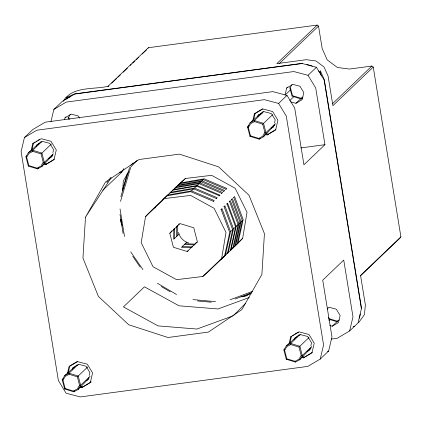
<?xml version="1.0" encoding="UTF-8"?>
<svg xmlns="http://www.w3.org/2000/svg" width="422" height="422" viewBox="0 0 422 422"><rect width="100%" height="100%" fill="white"/><g stroke="black" fill="none" stroke-linecap="round" stroke-linejoin="round"><path stroke-width="0.63" d="M173.79 228.988L173.695 239.269L179.15 234.057M174.534 238.467L174.629 228.186M176.633 236.457L176.728 226.181M177.472 235.655L177.567 225.374M85.481 217.182L82.944 257.995L98.384 296.392L128.736 324.766L167.993 337.505L208.373 332.082L241.885 309.579L261.893 274.442L264.43 233.635L248.991 195.238L218.638 166.859L179.382 154.125L139.002 159.542L105.489 182.046L85.481 217.182L111.16 177.789M120.924 219.24L120.761 221.835L122.232 225.49M122.696 190.739L123.298 181.022L128.462 171.954M145.532 216.634L141.191 242.671L153.044 266.746L176.565 279.665L202.771 276.494L207.112 272.802L237.939 243.325L242.661 238.351L247.007 212.308L235.154 188.233L211.633 175.315L185.427 178.49L180.241 182.984L149.42 212.456L145.532 216.634L164.416 198.577L166.795 195.84L190.697 191.678L213.39 201.315M202.771 276.494L221.65 258.438L225.997 232.401L214.144 208.326L190.623 195.407L164.416 198.577M155.006 208.125L155.285 206.843M225.332 255.379L230.565 231.689L221.951 208.589L221.001 209.497M227.432 253.374L232.659 229.684L224.05 206.585M228.27 252.572L233.503 228.877L224.889 205.778L223.94 206.685M230.365 250.568L235.592 226.878L226.983 203.779M230.966 249.993L236.199 226.297L227.59 203.198L226.64 204.106M232.865 248.178L238.098 224.483L229.484 201.384M233.709 247.371L238.936 223.681L230.328 200.582L229.378 201.489M234.938 246.195L240.165 222.505L231.557 199.406M235.777 245.393L241.009 221.703L232.395 198.604L231.446 199.511M237.101 244.127L242.328 220.437L233.719 197.338M237.939 243.325L243.172 219.635L234.558 196.536L233.609 197.443M50.967 121.61L53.842 109.419L66.238 102.092L293.807 71.55L308.013 75.306L315.698 87.94L324.94 144.688L303.93 164.775L294.688 108.032L286.997 95.393L272.797 91.637L45.228 122.185L32.837 129.512L24.429 137.546L21.1 151.662L58.384 380.538L66.069 393.177L80.27 396.928L307.838 366.386L320.235 359.059L328.638 351.025L331.966 336.909L322.724 280.166L343.735 260.073L352.977 316.822L349.648 330.938L337.252 338.259L331.386 339.051M31.138 150.422L32.716 143.749L33.554 142.947L31.835 150.221M36.181 146.292L36.461 145.115L39.278 143.454M52.349 154.948L51.932 156.71L48.551 158.704M52.903 152.59L53.599 149.652L49.754 143.332L42.654 141.454L41.53 142.124M64.577 119.721L65.03 117.796L65.974 116.894M67.309 373.95L69.023 366.671L77.548 361.633L87.312 364.218L92.597 372.9L90.308 382.606L81.784 387.644L79.953 387.159M68.29 372.536L69.862 365.869L77.321 361.459M72.494 369.213L72.769 368.037L73.713 367.135M88.657 377.869L88.24 379.631L86.552 380.628M89.216 375.511L89.907 372.573L86.062 366.254L78.967 364.376L76.714 365.71M252.783 120.671L254.355 113.998L255.199 113.196L253.622 119.869M257.826 116.541L258.1 115.364L259.05 114.462M273.994 125.197L273.577 126.959L271.32 128.293M274.548 122.844L275.244 119.901L271.393 113.581L264.299 111.709M287.619 87.143L286.675 88.045L285.008 95.103L290.684 89.68M289.096 343.592L290.668 336.92L291.507 336.118L289.793 343.397M294.134 339.462L294.414 338.286L297.795 336.292M310.302 348.118L309.885 349.88L307.068 351.547M310.861 345.766L311.552 342.822L307.707 336.503L300.612 334.63L299.483 335.295M320.235 359.059L323.563 344.948L286.285 116.066L278.594 103.432L264.394 99.676L36.825 130.219L24.429 137.546M122.507 189.8L127.391 173.431M120.85 196.731L129.591 167.487M120.528 201.389L130.788 167.065L137.076 160.344M41.087 141.581L28.432 152.6L25.927 156.805L28.332 166.083L37.495 168.9L41.804 166.584L52.935 154.9M26.676 157.248L28.933 153.46L32.816 151.377L41.061 153.909L43.223 162.259L40.971 166.046L37.083 168.13L28.838 165.593L26.676 157.248L25.927 156.805L26.876 155.897M70.31 114.357L68.702 117.058L69.319 119.447M41.804 166.584L44.31 162.375L53.341 153.756M76.91 364.93L64.74 375.522L62.234 379.726L64.64 389.005L73.803 391.822L78.117 389.506L89.242 377.822M62.989 380.169L65.241 376.382L69.129 374.298L77.368 376.83L79.536 385.18L77.279 388.968L73.396 391.052L65.152 388.514L62.989 380.169L62.234 379.726L63.189 378.819M78.117 389.506L80.623 385.297L90.129 376.224M263.217 111.408L250.072 122.849L247.572 127.059L249.972 136.332L259.134 139.149L263.449 136.833L275.023 124.685M248.321 127.497L250.573 123.709L254.461 121.626L262.706 124.163L264.868 132.508L262.616 136.295L258.728 138.379L250.483 135.847L248.321 127.497L247.572 127.059L248.996 125.693M291.95 84.611L290.341 87.312L292.504 95.667L300.759 98.199L301.166 98.97L302.242 98.389M263.449 136.833L265.955 132.629L275.461 123.551M299.04 334.757L286.385 345.771L283.879 349.98L286.285 359.254L295.447 362.071L299.762 359.755L311.331 347.607M284.634 350.418L286.886 346.631L290.774 344.547L299.013 347.084L301.176 355.429L298.924 359.217L295.041 361.301L286.796 358.769L284.634 350.418L283.879 349.98L284.834 349.068M327.298 309.152L327.941 308.071M299.762 359.755L302.268 355.551L311.768 346.473M147.974 48.293L148.365 47.723L317.159 25.072L318.526 26.095L322.186 48.556L327.203 59.887L337.368 67.494L349.548 69.044L371.877 66.048L373.248 67.072L400.9 236.842L399.919 238.182L360.472 275.898M63.194 101.327C72.204 85.946 93.236 89.786 108.021 86.299L148.365 47.723M358.584 322.656L364.423 314.685L365.373 304.969L360.562 275.413L400.9 236.842M188.217 250.737L187.189 251.486L173.41 247.271L169.813 233.319L171.807 230.834M220.564 259.941L223.781 256.402M130.857 165.287L133.094 162.892M233.682 315.334L245.604 303.323M53.842 109.419L62.25 101.385L74.647 94.059L302.215 63.516L316.416 67.267L324.101 79.906L361.385 308.783L358.051 322.899L349.648 330.938M41.767 141.65L32.747 150.285L28.432 152.6M107.937 86.779L108.887 85.872M111.735 83.145L116.488 78.603M117.917 77.237L120.291 74.968M123.145 72.241L127.418 68.148M130.271 65.426L131.221 64.513M132.645 63.152L135.024 60.879M136.448 59.518L138.827 57.244M142.151 54.063L146.429 49.975M28.332 166.083L28.838 165.593M41.061 153.909L51.415 144.007M43.64 164.237L45.471 164.722L54.306 159.194M102.841 190.232L121.984 171.928A93.378 90.64 46.3 0 1 123.91 168.552M317.159 25.072L276.816 63.643L306.203 59.697L315.946 60.937L324.075 67.024L328.094 76.087L332.905 105.642L373.248 67.072M279.559 63.353L318.526 26.095M167.961 195.186L162.866 199.601M173.627 189.773L175.985 187.516M178.348 185.258L179.761 183.902M181.18 182.552L185.427 178.49M263.882 111.445L254.387 120.534L250.072 122.849M278.594 103.432L286.997 95.393M308.013 75.306L316.416 67.267M167.634 195.038L191.541 190.876L193.635 188.866L216.328 198.504M170.572 192.226L194.479 188.064L196.568 186.065L219.261 195.702M173.268 189.652L197.174 185.485L199.073 183.67L221.761 193.308M176.011 187.03L199.912 182.868L201.141 181.692L223.834 191.33M178.079 185.052L201.985 180.885L203.304 179.624L225.997 189.262M249.972 136.332L250.483 135.847M262.706 124.163L272.586 114.715M290.626 101.892L295.954 103.3L301.155 98.326M265.285 134.486L267.115 134.971L275.946 129.443M169.813 233.319L179.999 223.581L193.777 227.796L197.369 241.748L187.189 251.486M213.279 201.421L214.228 200.508L191.541 190.876M216.217 198.609L217.166 197.702L194.479 188.064M218.912 196.03L219.862 195.122L197.174 185.485M221.655 193.413L222.605 192.506L199.912 182.868M223.723 191.435L224.673 190.522L201.985 180.885M225.886 189.367L226.836 188.455L204.142 178.817L180.241 182.984M186.872 242.133L181.418 247.345L191.693 247.714M332.436 103.765L371.877 66.048M78.075 364.571L69.055 373.206L64.74 375.522M64.64 389.005L65.152 388.514M77.368 376.83L87.729 366.929M230.565 231.689L232.659 229.684M233.503 228.877L235.592 226.878M236.199 226.297L238.098 224.483M238.936 223.681L240.165 222.505M241.009 221.703L242.328 220.437M81.784 387.644L91.147 381.799L90.308 382.606M226.614 253.696L227.558 252.794M230.391 250.082L233.693 246.923M238.414 242.413L242.661 238.351M300.195 334.366L290.7 343.455L286.385 345.771M286.285 359.254L286.796 358.769M299.013 347.084L308.893 337.637M329.898 325.594L332.262 326.222L337.463 321.248M301.598 357.408L303.429 357.893L312.259 352.365M38.919 167.534L37.495 168.9L37.083 168.13M289.798 100.52L294.055 96.453M260.089 138.242L259.134 139.149L258.728 138.379M74.757 390.909L73.803 391.822L73.396 391.052M328.949 320.731L330.368 319.375M221.65 258.438L224.493 256.186L229.721 232.49L221.112 209.391M250.52 293.016L246.2 295.922L240.983 296.619M65.03 117.796L71.228 114.135L78.328 116.013L79.61 118.118M34.087 142.631L35.153 142.003M36.218 141.375L37.284 140.742M38.349 140.115L39.415 139.482M32.716 143.749L41.235 138.711L50.999 141.296L56.284 149.979L53.995 159.685L45.471 164.722M286.675 88.045L292.873 84.384L299.973 86.262L303.819 92.582L302.152 99.639L295.954 103.3M255.732 112.885L262.653 108.792M254.355 113.998L262.88 108.96L272.644 111.545L277.929 120.233L275.64 129.934L267.115 134.971M258.1 115.364L262.611 112.706M72.769 368.037L75.585 366.375M327.493 308.303L329.181 307.306L336.281 309.184L340.127 315.503L338.46 322.561L332.262 326.222M292.573 335.49L293.638 334.862M294.704 334.229L298.433 332.024M290.668 336.92L299.193 331.882L308.957 334.467L314.237 343.155L311.948 352.855L303.429 357.893M327.509 351.69L328.638 351.025M300.759 98.199L302.975 97.013M328.506 317.391L328.817 318.589L337.067 321.121L339.283 319.934M353.615 326.77L354.802 326.269L353.647 326.496M242.297 296.914L249.697 294.134M229.995 299.815L252.562 291.344M235.239 298.976L251.654 292.815M249.318 297.505L217.968 308.957L179.028 305.797L144.445 286.823L123.435 306.91L158.018 325.889L196.958 329.044L232.606 316.02M302.421 63.311L74.852 93.858L65.916 97.614L68.385 97.45L70.732 96.649M179.403 183.786L203.304 179.624M177.24 185.854L201.141 181.692M175.167 187.832L199.073 183.67M172.667 190.227L196.568 186.065M169.734 193.033L193.635 188.866M119.389 172.276L121.984 171.928M300.775 147.932L324.94 144.688M185.195 243.731L195.47 244.101M184.356 244.538L194.632 244.902M182.257 246.543L192.532 246.907M192.917 299.604L215.531 301.635M197.496 300.96L211.248 302.194M264.868 132.508L265.955 132.629L263.55 123.351L254.387 120.534L254.461 121.626M43.223 162.259L44.31 162.375L41.91 153.102L32.747 150.285L32.816 151.377M301.176 355.429L302.268 355.551L299.863 346.272L290.7 343.455L290.774 344.547M79.536 385.18L80.623 385.297L78.218 376.023L69.055 373.206L69.129 374.298M266.124 133.684L267.959 134.17M44.484 163.43L46.314 163.915M302.437 356.606L304.267 357.091M80.792 386.352L82.622 386.837M301.166 98.97L291.992 96.153L289.75 87.486M328.917 319.264L337.473 321.891L337.067 321.121M157.364 283.257L176.538 294.498M161.251 286.543L170.251 291.818M130.704 251.86L142.958 269.663M132.761 256.36L140.167 267.121M295.041 361.301L295.447 362.071M361.591 308.582L324.312 79.705L320.293 70.638L320.525 73.539L321.4 75.907M68.111 117.237L68.591 119.094M120.038 208.974L124.522 236.515M121.008 219.809L121.747 224.335M120.017 214.555L123.082 233.377M306.805 64.656A18.146 17.613 46.3 0 1 312.338 66.207M318.599 70.891A18.146 17.613 46.3 0 1 320.525 73.539M360.314 313.979A18.146 17.613 46.3 0 1 359.238 318.251M65.326 99.734A18.146 17.613 46.3 0 1 68.39 97.45M197.29 242.56A14.153 13.736 46.3 0 1 195.476 243.114M188.613 242.93A14.153 13.736 46.3 0 1 178.448 232.358M178.712 224.889A14.153 13.736 46.3 0 1 179.144 223.729M106.84 182.642A93.378 90.64 46.3 0 1 107.995 181.064M108.786 180.03A93.378 90.64 46.3 0 1 110.822 177.493"/></g></svg>
